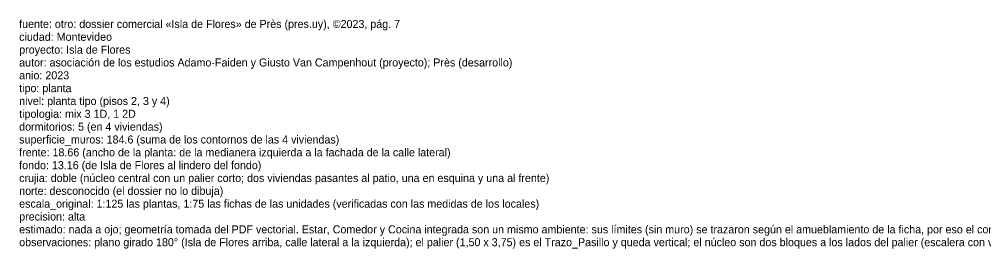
# Model space of a CAD drawing. Header units: metres. Extents: x 0 to 103, y 0 to 14.
# Drawn here: x 21.15 to 51.34, y 7.28 to 14.43 of the extents above; entities that cross this region are included whole.
import ezdxf

# ---------------------------------------------------------------- set-up
doc = ezdxf.new("R2010")
doc.units = ezdxf.units.M
doc.layers.add('Trazo_Datos', color=7, linetype='Continuous')

msp = doc.modelspace()

# ---------------------------------------------------------------- texts
at = {"layer": 'Trazo_Datos'}
for s, p in [('fuente: otro: dossier comercial «Isla de Flores» de Près (pres.uy), ©2023, pág. 7', (21.15, 14.16)), ('ciudad: Montevideo', (21.15, 13.76)), ('proyecto: Isla de Flores', (21.15, 13.36)), ('autor: asociación de los estudios Adamo-Faiden y Giusto Van Campenhout (proyecto); Près (desarrollo)', (21.15, 12.96)), ('anio: 2023', (21.15, 12.56)), ('tipo: planta', (21.15, 12.16)), ('nivel: planta tipo (pisos 2, 3 y 4)', (21.15, 11.76)), ('tipologia: mix 3 1D, 1 2D', (21.15, 11.36)), ('dormitorios: 5 (en 4 viviendas)', (21.15, 10.96)), ('superficie_muros: 184.6 (suma de los contornos de las 4 viviendas)', (21.15, 10.56)), ('frente: 18.66 (ancho de la planta: de la medianera izquierda a la fachada de la calle lateral)', (21.15, 10.16)), ('fondo: 13.16 (de Isla de Flores al lindero del fondo)', (21.15, 9.76)), ('crujia: doble (núcleo central con un palier corto; dos viviendas pasantes al patio, una en esquina y una al frente)', (21.15, 9.36)), ('norte: desconocido (el dossier no lo dibuja)', (21.15, 8.96)), ('escala_original: 1:125 las plantas, 1:75 las fichas de las unidades (verificadas con las medidas de los locales)', (21.15, 8.56)), ('precision: alta', (21.15, 8.16)), ('estimado: nada a ojo; geometría tomada del PDF vectorial. Estar, Comedor y Cocina integrada son un mismo ambiente: sus límites (sin muro) se trazaron según el amueblamiento de la ficha, por eso el comedor puede no tocar la fachada; el equipamiento es el de la ficha de la unidad (1:75) calzada sobre la planta por correlación de muros (93-99 %)', (21.15, 7.76)), ('observaciones: plano girado 180° (Isla de Flores arriba, calle lateral a la izquierda); el palier (1,50 x 3,75) es el Trazo_Pasillo y queda vertical; el núcleo son dos bloques a los lados del palier (escalera con vestíbulo y ductos; ascensor y ductos); patio interior contra los linderos (abajo a la derecha del plano girado) y retiro abierto en la esquina; la medianera derecha del plano es oblicua (2,2 cm por metro); balcones (1,00 m) en Trazo_Cotas, fuera de los contornos; 3 pisos iguales (2, 3 y 4); barrio Palermo, esquina de Isla de Flores y una calle lateral', (21.15, 7.36))]:
    msp.add_text(s, height=0.25, dxfattribs=at).set_placement(p)

doc.saveas('drawing.dxf')
